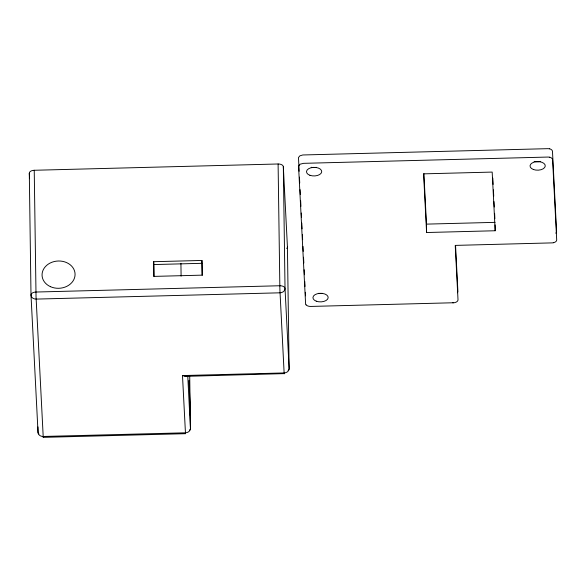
<?xml version="1.0" encoding="UTF-8"?>
<svg xmlns="http://www.w3.org/2000/svg" width="586" height="586" viewBox="0 0 586 586"><rect width="100%" height="100%" fill="white"/><g stroke="black" fill="none" stroke-linecap="round" stroke-linejoin="round"><path stroke-width="0.88" d="M43.261 436.966L43.239 437.354L185.491 433.684L185.52 433.296M284.195 373.612L185.044 376.366L182.495 375.56L185.491 433.684M284.173 373.824L279.888 289.557L278.101 163.985L34.237 170.27A5.084 2.864 -0.8 0 0 29.3 173.266L30.999 295.029L38.031 432.402A5.084 2.864 -0.8 0 0 38.94 433.948M186.839 375.948L185.044 376.366M423.89 173.573L426.476 224.123L495.067 222.358M495.185 230.752L492.181 172.079L423.59 173.852L426.593 232.517L495.185 230.752L495.097 224.878M201.943 260.455L202.148 275.149L153.884 276.394L153.679 261.7L201.943 260.455L202.258 275.42M153.679 261.7L153.825 264.557L202.089 263.312M452.707 302.779L453.073 302.764A6.3 3.545 -0.8 0 0 453.505 302.75M182.495 375.56L284.107 372.945A5.084 4.197 -2.9 0 0 289.125 368.616L287.426 246.853L283.331 166.717A5.084 2.864 -0.8 0 0 278.101 163.985M452.89 302.772L310.822 306.434A5.084 2.864 -0.8 0 1 306.082 304.837M43.239 437.354L36.046 296.846L34.237 170.27M549.602 157.143A5.479 3.091 -0.8 0 1 552.605 159.846L556.7 239.96A5.106 2.879 -0.8 0 1 553.352 242.736M492.804 178.129L493.126 184.444M493.405 189.864L493.727 196.178M494.005 201.599L494.276 207.012M494.606 213.326L494.877 218.746M455.564 245.688L457.893 291.337A5.281 2.981 -0.8 0 1 457.366 292.773M299.138 171.288L298.486 157.517L299.878 155.839L302.772 154.975L547.961 148.661A4.996 2.82 -0.8 0 1 549.39 148.859M299.439 177.133L299.732 182.971M300.076 189.652L300.332 194.655M300.633 200.5L300.926 206.338M301.27 213.018L301.482 217.186M301.783 223.032L302.083 228.87M302.383 234.715L302.64 239.718M302.977 246.391L303.233 251.401M303.533 257.239L303.834 263.085M304.171 269.758L304.427 274.768M304.771 281.441L305.028 286.451M305.328 292.289L305.474 295.212A6.153 3.465 -0.8 0 0 305.592 295.849M187.754 375.912L190.443 428.476A5.084 2.864 -0.8 0 1 189.644 430.109M29.3 173.266L29.578 178.723M426.476 224.123L426.593 232.517M283.331 166.717L285.03 288.48L289.125 368.616A5.084 2.864 -0.8 0 1 288.085 370.447M189.718 376.293L190.443 428.476A5.084 4.197 -2.9 0 1 185.425 432.805L43.166 436.467A5.084 4.197 -2.9 0 1 38.031 432.402L37.951 426.908M190.062 406.559L189.168 380.321L190.011 414.895L190.069 407.255M180.928 263.334L181.103 276.153M153.825 264.557L153.993 276.658M453.535 302.845A5.281 2.981 -0.8 0 0 458.01 299.732L455.234 245.395L552.276 242.882A4.483 2.527 -0.8 0 0 552.818 242.816A5.215 2.937 -0.8 0 0 553.367 242.721M549.507 157.253A4.996 2.82 -0.8 0 0 548.078 157.055L303.555 163.333L299.995 164.234L298.567 166.336L305.592 303.607A6.153 3.465 -0.8 0 0 306.017 304.852M555.777 233.155A5.076 2.864 -0.8 0 0 556.532 231.997A5.106 2.879 -0.8 0 0 556.583 231.565L552.481 151.452A5.479 3.091 -0.8 0 0 549.485 148.749M322.183 293.352A7.618 4.292 -0.8 0 1 318.381 293.344M316.294 167.332A7.625 4.3 -0.8 0 1 311.225 167.288M540.702 161.377A7.618 4.292 -0.8 0 1 534.102 161.362M287.426 246.853A5.084 2.864 -0.8 0 1 286.679 248.442M279.8 285.748L35.936 292.033A5.084 2.864 -0.8 0 0 30.999 295.029A5.084 4.197 -2.9 0 0 36.142 299.094L280.005 292.81A5.084 4.197 -2.9 0 0 285.03 288.48A5.084 2.864 -0.8 0 0 279.8 285.748M316.272 301.182A7.618 4.292 -0.8 0 0 328.153 297.827A7.618 4.292 -0.8 0 0 317.238 293.754A7.618 4.292 -0.8 0 0 316.272 301.182M309.899 175.28A7.625 4.3 -0.8 0 0 321.714 171.845A7.625 4.3 -0.8 0 0 310.705 167.845A7.625 4.3 -0.8 0 0 309.899 175.28M533.377 169.493A7.618 4.292 -0.8 0 0 545.251 166.138A7.618 4.292 -0.8 0 0 534.337 162.066A7.618 4.292 -0.8 0 0 533.377 169.493M50.469 286.679A16.518 13.646 -2.9 0 0 75.074 274.226A16.518 13.646 -2.9 0 0 50.14 263.041A16.518 13.646 -2.9 0 0 50.469 286.679"/></g></svg>
